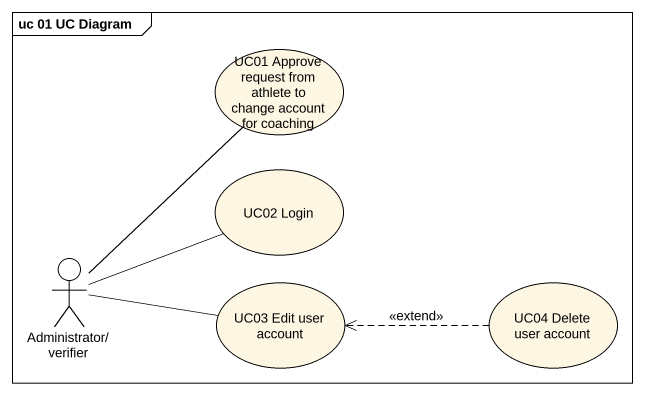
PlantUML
@startuml
mainframe uc 01 UC Diagram
usecase "UC01 Approve request from athlete to change account for coaching" as UC01_Approve_request_from
usecase "UC02 Login" as UC02_Login
actor "Administrator/verifier" as Administrator_verifier
usecase "UC03 Edit user account" as UC03_Edit_user_account
usecase "UC04 Delete user account" as UC04_Delete_user_account
UC01_Approve_request_from -- Administrator_verifier
Administrator_verifier -right- UC02_Login
Administrator_verifier -right- UC03_Edit_user_account
UC04_Delete_user_account .left.> UC03_Edit_user_account : <<extend>>
@enduml
